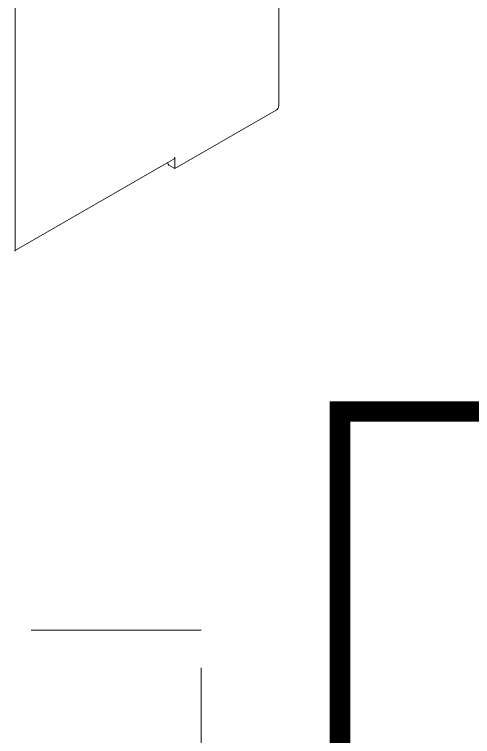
# Model space of a CAD drawing. Header units: inches. Extents: x 0 to 92454, y -34894 to 11.
# Drawn here: x 74581.9 to 74649.2, y -32741.3 to -32635.1 of the extents above; entities that cross this region are included whole.
import ezdxf

# ---------------------------------------------------------------- set-up
doc = ezdxf.new("R2010")
doc.units = ezdxf.units.IN
doc.header["$MEASUREMENT"] = 0
doc.linetypes.add('ACAD_ISO03W100', pattern=[30, 12, -18])
doc.linetypes.add('HIDDEN', pattern=[0.375, 0.25, -0.125])
doc.layers.add('SI-General', color=7, linetype='Continuous', lineweight=5)
doc.layers.add('SI-TOPOLOGY-Ethernet', color=7, linetype='Continuous', lineweight=13, true_color=0x3cf000)

# ---------------------------------------------------------------- blocks, each defined once
blk = doc.blocks.new('ET200S')
at = {"lineweight": 0}
for p, q in [((144.472, -33.076), (144.472, 25.63)), ((108.621, -52.631), (108.621, 12.852)), ((144.253, -33.58), (144.368, -33.425)), ((144.368, -33.425), (144.445, -33.248)), ((144.445, -33.248), (144.472, -33.076)), ((144.118, -33.689), (130.329, -41.649)), ((144.118, -33.689), (144.253, -33.58)), ((130.303, -40.239), (130.226, -40.327)), ((130.329, -40.098), (130.303, -40.239)), ((130.329, -40.098), (130.329, -41.649)), ((108.518, -52.86), (130.226, -40.327)), ((129.352, -40.832), (129.361, -40.889)), ((129.361, -40.889), (129.422, -41.03)), ((129.422, -41.03), (129.514, -41.154)), ((129.514, -41.154), (129.622, -41.241)), ((130.329, -41.649), (129.622, -41.241)), ((108.518, -52.86), (108.547, -52.839)), ((108.547, -52.839), (108.591, -52.78)), ((108.591, -52.78), (108.615, -52.707)), ((108.615, -52.707), (108.621, -52.631))]:
    blk.add_line(p, q, dxfattribs=at)

msp = doc.modelspace()

# ---------------------------------------------------------------- linework, layer by layer
at = {"layer": 'SI-General', "color": 0, "linetype": 'HIDDEN', "ltscale": 100}
msp.add_lwpolyline([(74609.33, -33168.71), (74609.33, -32725.67), (74370.22, -32725.67), (74370.22, -32042.73), (75314.95, -32042.73), (75314.95, -33168.71), (74609.33, -33168.71)], dxfattribs=at)
at = {"layer": 'SI-TOPOLOGY-Ethernet', "linetype": 'ACAD_ISO03W100', "ltscale": 0.01, "const_width": 3, "flags": 128}
msp.add_lwpolyline([(74479.86, -32992.76), (74409.39, -32992.76), (74409.39, -33110.35), (74629.71, -33110.35), (74629.71, -32693.53), (74688.91, -32693.53), (74688.91, -32614.48)], dxfattribs=at)

# ---------------------------------------------------------------- block references
at = {"xscale": 1.080001412516107, "yscale": 1.080001412516107, "zscale": 1.080001412516107}
msp.add_blockref('ET200S', (74464.69, -32612.84), dxfattribs=at)

doc.saveas('drawing.dxf')
